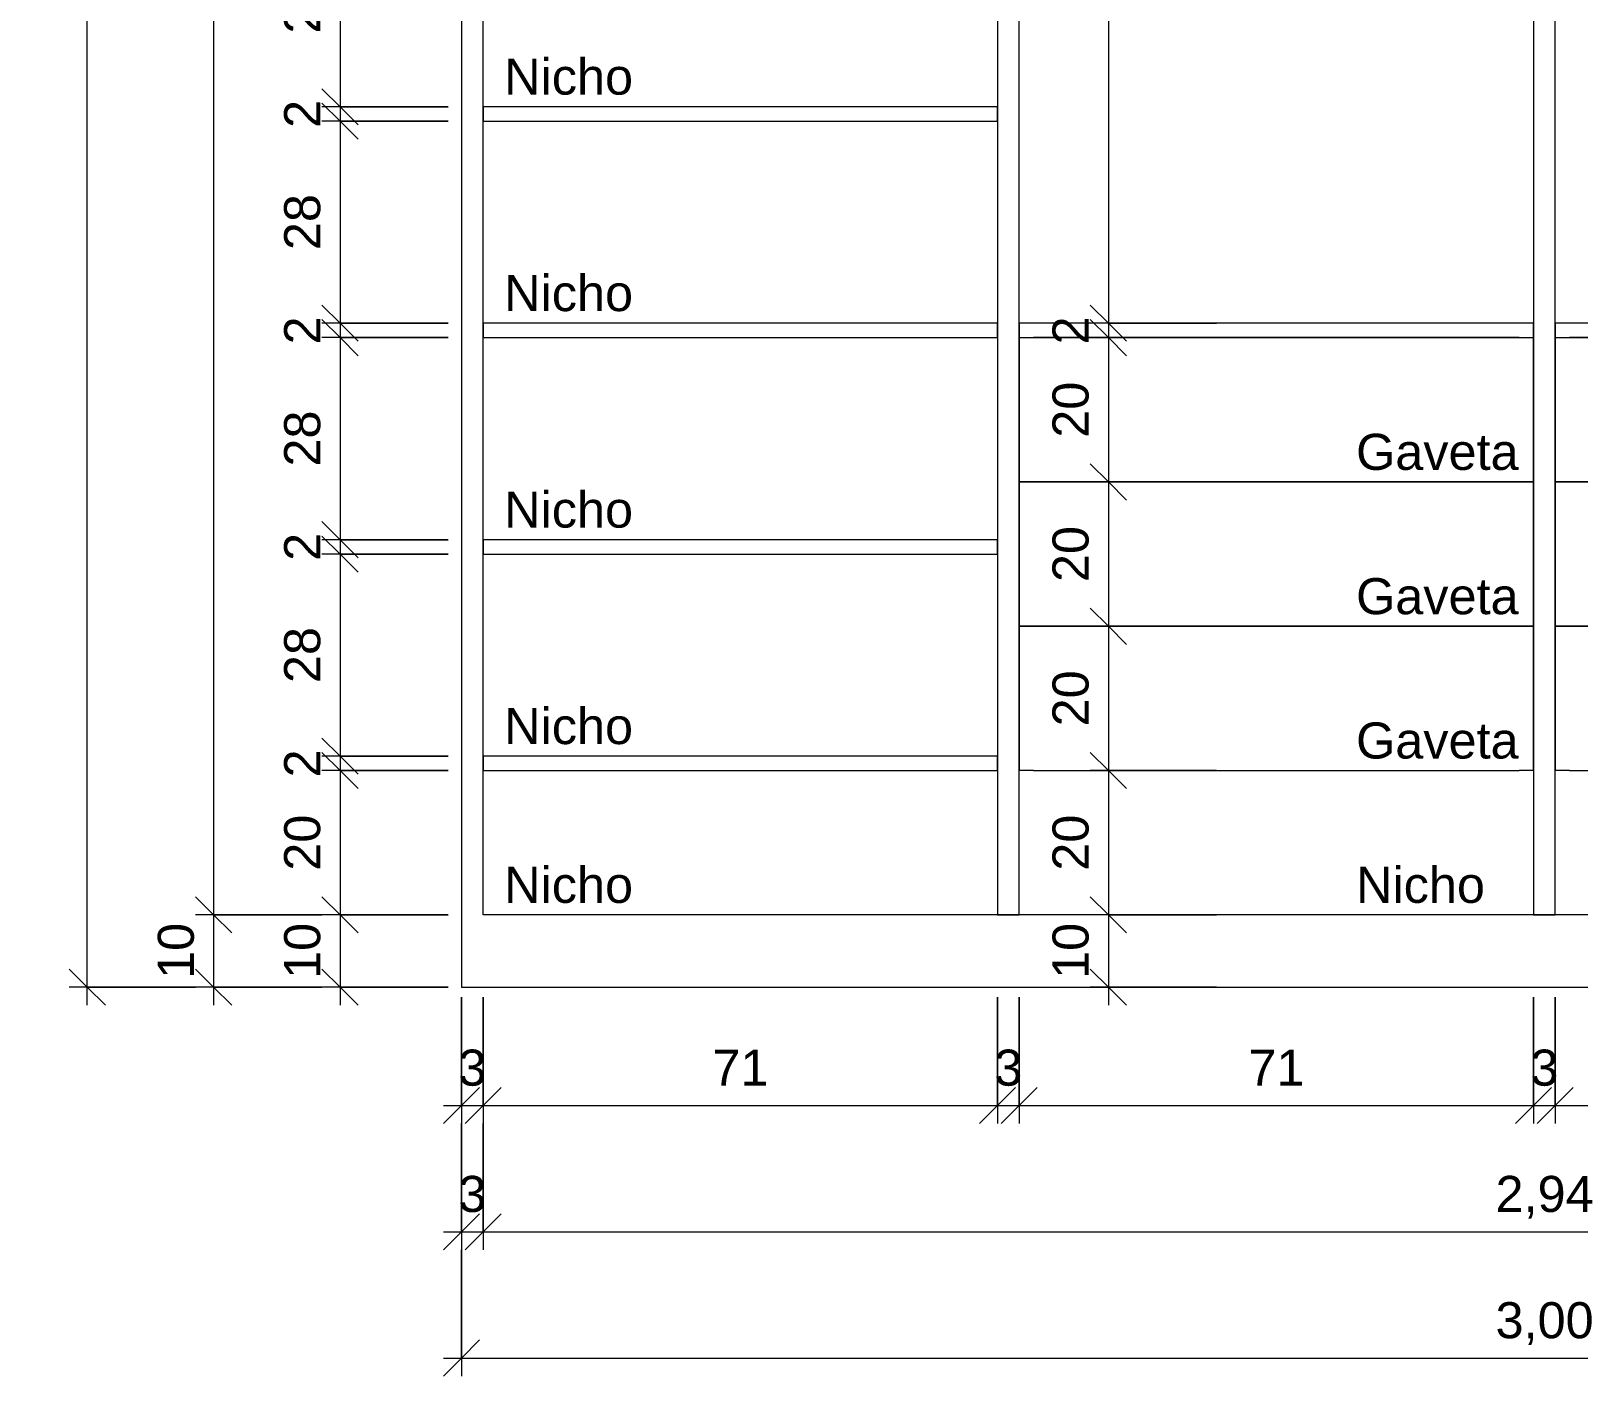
# Model space of a CAD drawing. Header units: millimetres. Extents: x -8736 to 3087, y -8371 to 3225.
# Drawn here: x -5746 to -3603, y -339 to 1525 of the extents above; entities that cross this region are included whole.
import ezdxf

# ---------------------------------------------------------------- set-up
doc = ezdxf.new("R2010")
doc.units = ezdxf.units.MM
for name, color, linetype, lineweight in [('A-ANNO-DIMS', 211, 'Continuous', 9), ('A-ANNO-DIMS-25', 211, 'Continuous', 9), ('G-ANNO-TEXT', 231, 'Continuous', 9), ('I-FURN', 30, 'Continuous', 9)]:
    doc.layers.add(name, color=color, linetype=linetype, lineweight=lineweight)
doc.styles.add('@Arial Unicode MS', font='ARIALUNI.TTF', dxfattribs={"height": 50})
doc.styles.add('Arial', font='arial.ttf', dxfattribs={"height": 50})
doc.dimstyles.new('CRT_-__Metros_-_Linha_de_chamada_3_5_mm', dxfattribs={"dimscale": 304.8, "dimtxt": 50.292243, "dimasz": 0.164042, "dimexe": 0.082021, "dimexo": 0.0625, "dimgap": 0.04101, "dimtad": 1, "dimdec": 0, "dimlfac": 0.1, "dimdsep": 46, "dimtxsty": '@Arial Unicode MS', "dimblk1": 'OBLIQUE', "dimblk2": 'OBLIQUE', "dimsah": 1, "dimcen": 0.09, "dimdle": 0.082021, "dimazin": 0, "dimtfac": 1, "dimtdec": 4, "dimtix": 1, "dimtmove": 0, "dimatfit": 3, "dimfxl": 0.492126, "dimfxlon": 1, "dimtvp": 1, "dimtolj": 1, "dimtzin": 0, "dimarcsym": 2})
doc.dimstyles.new('CRT_-__Metros_-_Linha_de_chamada_3_5_mm_1', dxfattribs={"dimscale": 304.8, "dimtxt": 50.292243, "dimasz": 0.164042, "dimexe": 0.082021, "dimexo": 0.0625, "dimgap": 0.04101, "dimtad": 1, "dimlfac": 0.001, "dimrnd": 0.01, "dimzin": 0, "dimdsep": 46, "dimtxsty": '@Arial Unicode MS', "dimblk1": 'OBLIQUE', "dimblk2": 'OBLIQUE', "dimsah": 1, "dimcen": 0.09, "dimdle": 0.082021, "dimazin": 0, "dimtfac": 1, "dimtdec": 4, "dimtix": 1, "dimtmove": 0, "dimatfit": 3, "dimfxl": 0.492126, "dimfxlon": 1, "dimtvp": 1, "dimtolj": 1, "dimtzin": 0, "dimarcsym": 2})

# ---------------------------------------------------------------- blocks, each defined once
blk = doc.blocks.new('CLOSET 01 - CLOSET 01-4622994-VISTA FRONTAL CLOSET 01')
at = {"layer": 'I-FURN'}
for p, q in [((-16329.7, 3200), (-16329.7, 200)), ((-16299.7, 300), (-16299.7, 3100)), ((-15587.2, 3100), (-15587.2, 300)), ((-15557.2, 300), (-15557.2, 3100)), ((-14844.7, 3100), (-14844.7, 300)), ((-14814.7, 300), (-14814.7, 3100)), ((-15587.2, 1420), (-16299.7, 1420)), ((-16299.7, 1420), (-16299.7, 1400)), ((-15587.2, 1400), (-15587.2, 1420)), ((-16299.7, 1400), (-15587.2, 1400)), ((-15587.2, 1120), (-16299.7, 1120)), ((-16299.7, 1120), (-16299.7, 1100)), ((-15587.2, 1100), (-15587.2, 1120)), ((-14844.7, 1120), (-15557.2, 1120)), ((-15557.2, 1120), (-15557.2, 1100)), ((-14844.7, 1100), (-14844.7, 1120)), ((-14102.2, 1120), (-14814.7, 1120)), ((-14814.7, 1120), (-14814.7, 1100)), ((-16299.7, 1100), (-15587.2, 1100)), ((-15557.2, 1100), (-15557.2, 900)), ((-15557.2, 1100), (-14844.7, 1100)), ((-14864.7, 1100), (-15537.2, 1100)), ((-14844.7, 900), (-14844.7, 1100)), ((-14814.7, 1100), (-14814.7, 900)), ((-14814.7, 1100), (-14102.2, 1100)), ((-14122.2, 1100), (-14794.7, 1100)), ((-15537.2, 900), (-15557.2, 900)), ((-15557.2, 900), (-15557.2, 700)), ((-15557.2, 900), (-15537.2, 900)), ((-15537.2, 900), (-14864.7, 900)), ((-14864.7, 900), (-15537.2, 900)), ((-14844.7, 900), (-14864.7, 900)), ((-14864.7, 900), (-14844.7, 900)), ((-14844.7, 700), (-14844.7, 900)), ((-14794.7, 900), (-14814.7, 900)), ((-14814.7, 900), (-14814.7, 700)), ((-14814.7, 900), (-14794.7, 900)), ((-14794.7, 900), (-14122.2, 900)), ((-14122.2, 900), (-14794.7, 900)), ((-15587.2, 820), (-16299.7, 820)), ((-16299.7, 820), (-16299.7, 800)), ((-15587.2, 800), (-15587.2, 820)), ((-16299.7, 800), (-15587.2, 800)), ((-15537.2, 700), (-15557.2, 700)), ((-15557.2, 700), (-15557.2, 500)), ((-15557.2, 700), (-15537.2, 700)), ((-15537.2, 700), (-14864.7, 700)), ((-14864.7, 700), (-15537.2, 700)), ((-14844.7, 700), (-14864.7, 700)), ((-14864.7, 700), (-14844.7, 700)), ((-14844.7, 500), (-14844.7, 700)), ((-14794.7, 700), (-14814.7, 700)), ((-14814.7, 700), (-14814.7, 500)), ((-14814.7, 700), (-14794.7, 700)), ((-14794.7, 700), (-14122.2, 700)), ((-14122.2, 700), (-14794.7, 700)), ((-15587.2, 520), (-16299.7, 520)), ((-16299.7, 520), (-16299.7, 500)), ((-15587.2, 500), (-15587.2, 520)), ((-16299.7, 500), (-15587.2, 500)), ((-15537.2, 500), (-15557.2, 500)), ((-15537.2, 500), (-14864.7, 500)), ((-14844.7, 500), (-14864.7, 500)), ((-14794.7, 500), (-14814.7, 500)), ((-14794.7, 500), (-14122.2, 500)), ((-13359.7, 300), (-16299.7, 300)), ((-15587.2, 300), (-15557.2, 300)), ((-14844.7, 300), (-14814.7, 300)), ((-16329.7, 200), (-13329.7, 200))]:
    blk.add_line(p, q, dxfattribs=at)
blk = doc.blocks.new('DIMBLOCK1-VISTA FRONTAL CLOSET 01')
at = {"layer": 'A-ANNO-DIMS-25'}
for p, q in [((-5149.6, 186), (-5149.6, 11)), ((-5149.6, 36), (-5149.6, 186)), ((-5119.6, 186), (-5119.6, 11)), ((-5119.6, 36), (-5119.6, 186)), ((-5174.6, 36), (-5119.6, 36))]:
    blk.add_line(p, q, dxfattribs=at)
at = {"layer": 'A-ANNO-DIMS-25', "lineweight": 18}
for p, q in [((-5149.6, 36), (-5124.6, 61)), ((-5119.6, 36), (-5094.6, 61)), ((-5149.6, 36), (-5174.6, 11)), ((-5119.6, 36), (-5144.6, 11))]:
    blk.add_line(p, q, dxfattribs=at)
at = {"layer": 'A-ANNO-DIMS-25', "color": 0, "insert": (-5153.9, 113.4), "char_height": 50, "width": 46.468, "attachment_point": 1, "line_spacing_factor": 1.117605, "style": '@Arial Unicode MS'}
blk.add_mtext('3', dxfattribs=at)
blk = doc.blocks.new('_Oblique')
at = {"color": 0, "linetype": 'ByBlock', "lineweight": -2}
blk.add_line((-0.5, -0.5), (0.5, 0.5), dxfattribs=at)
blk = doc.blocks.new('DIMBLOCK2-VISTA FRONTAL CLOSET 01')
at = {"layer": 'A-ANNO-DIMS-25'}
for p, q in [((-5119.6, 186), (-5119.6, 11)), ((-5119.6, 36), (-5119.6, 186)), ((-4407.1, 186), (-4407.1, 11)), ((-4407.1, 36), (-4407.1, 186)), ((-5119.6, 36), (-4407.1, 36))]:
    blk.add_line(p, q, dxfattribs=at)
at = {"layer": 'A-ANNO-DIMS-25', "lineweight": 18}
for p, q in [((-5119.6, 36), (-5094.6, 61)), ((-4407.1, 36), (-4382.1, 61)), ((-5119.6, 36), (-5144.6, 11)), ((-4407.1, 36), (-4432.1, 11))]:
    blk.add_line(p, q, dxfattribs=at)
at = {"layer": 'A-ANNO-DIMS-25', "color": 0, "insert": (-4802, 113.4), "char_height": 50, "width": 92.937, "attachment_point": 1, "line_spacing_factor": 1.117605, "style": '@Arial Unicode MS'}
blk.add_mtext('71', dxfattribs=at)
blk = doc.blocks.new('DIMBLOCK3-VISTA FRONTAL CLOSET 01')
at = {"layer": 'A-ANNO-DIMS-25'}
for p, q in [((-4407.1, 186), (-4407.1, 11)), ((-4407.1, 36), (-4407.1, 186)), ((-4377.1, 186), (-4377.1, 11)), ((-4377.1, 36), (-4377.1, 186)), ((-4407.1, 36), (-4377.1, 36))]:
    blk.add_line(p, q, dxfattribs=at)
at = {"layer": 'A-ANNO-DIMS-25', "lineweight": 18}
for p, q in [((-4407.1, 36), (-4382.1, 61)), ((-4377.1, 36), (-4352.1, 61)), ((-4407.1, 36), (-4432.1, 11)), ((-4377.1, 36), (-4402.1, 11))]:
    blk.add_line(p, q, dxfattribs=at)
at = {"layer": 'A-ANNO-DIMS-25', "color": 0, "insert": (-4411.4, 113.4), "char_height": 50, "width": 46.468, "attachment_point": 1, "line_spacing_factor": 1.117605, "style": '@Arial Unicode MS'}
blk.add_mtext('3', dxfattribs=at)
blk = doc.blocks.new('DIMBLOCK4-VISTA FRONTAL CLOSET 01')
at = {"layer": 'A-ANNO-DIMS-25'}
for p, q in [((-4377.1, 186), (-4377.1, 11)), ((-4377.1, 36), (-4377.1, 186)), ((-3664.6, 186), (-3664.6, 11)), ((-3664.6, 36), (-3664.6, 186)), ((-4377.1, 36), (-3664.6, 36))]:
    blk.add_line(p, q, dxfattribs=at)
at = {"layer": 'A-ANNO-DIMS-25', "lineweight": 18}
for p, q in [((-4377.1, 36), (-4352.1, 61)), ((-3664.6, 36), (-3639.6, 61)), ((-4377.1, 36), (-4402.1, 11)), ((-3664.6, 36), (-3689.6, 11))]:
    blk.add_line(p, q, dxfattribs=at)
at = {"layer": 'A-ANNO-DIMS-25', "color": 0, "insert": (-4059.5, 113.4), "char_height": 50, "width": 92.937, "attachment_point": 1, "line_spacing_factor": 1.117605, "style": '@Arial Unicode MS'}
blk.add_mtext('71', dxfattribs=at)
blk = doc.blocks.new('DIMBLOCK5-VISTA FRONTAL CLOSET 01')
at = {"layer": 'A-ANNO-DIMS-25'}
for p, q in [((-3664.6, 186), (-3664.6, 11)), ((-3664.6, 36), (-3664.6, 186)), ((-3634.6, 186), (-3634.6, 11)), ((-3634.6, 36), (-3634.6, 186)), ((-3664.6, 36), (-3634.6, 36))]:
    blk.add_line(p, q, dxfattribs=at)
at = {"layer": 'A-ANNO-DIMS-25', "lineweight": 18}
for p, q in [((-3664.6, 36), (-3639.6, 61)), ((-3634.6, 36), (-3609.6, 61)), ((-3664.6, 36), (-3689.6, 11)), ((-3634.6, 36), (-3659.6, 11))]:
    blk.add_line(p, q, dxfattribs=at)
at = {"layer": 'A-ANNO-DIMS-25', "color": 0, "insert": (-3668.9, 113.4), "char_height": 50, "width": 46.468, "attachment_point": 1, "line_spacing_factor": 1.117605, "style": '@Arial Unicode MS'}
blk.add_mtext('3', dxfattribs=at)
blk = doc.blocks.new('DIMBLOCK6-VISTA FRONTAL CLOSET 01')
at = {"layer": 'A-ANNO-DIMS-25'}
for p, q in [((-3634.6, 186), (-3634.6, 11)), ((-3634.6, 36), (-3634.6, 186)), ((-2922.1, 186), (-2922.1, 11)), ((-2922.1, 36), (-2922.1, 186)), ((-3634.6, 36), (-2922.1, 36))]:
    blk.add_line(p, q, dxfattribs=at)
at = {"layer": 'A-ANNO-DIMS-25', "lineweight": 18}
for p, q in [((-3634.6, 36), (-3609.6, 61)), ((-2922.1, 36), (-2897.1, 61)), ((-3634.6, 36), (-3659.6, 11)), ((-2922.1, 36), (-2947.1, 11))]:
    blk.add_line(p, q, dxfattribs=at)
at = {"layer": 'A-ANNO-DIMS-25', "color": 0, "insert": (-3317, 113.4), "char_height": 50, "width": 92.937, "attachment_point": 1, "line_spacing_factor": 1.117605, "style": '@Arial Unicode MS'}
blk.add_mtext('71', dxfattribs=at)
blk = doc.blocks.new('DIMBLOCK10-VISTA FRONTAL CLOSET 01')
at = {"layer": 'A-ANNO-DIMS-25'}
for p, q in [((-5149.6, 11), (-5149.6, -164)), ((-5149.6, -139), (-5149.6, 11)), ((-5119.6, 11), (-5119.6, -164)), ((-5119.6, -139), (-5119.6, 11)), ((-5174.6, -139), (-5119.6, -139))]:
    blk.add_line(p, q, dxfattribs=at)
at = {"layer": 'A-ANNO-DIMS-25', "lineweight": 18}
for p, q in [((-5149.6, -139), (-5124.6, -114)), ((-5119.6, -139), (-5094.6, -114)), ((-5149.6, -139), (-5174.6, -164)), ((-5119.6, -139), (-5144.6, -164))]:
    blk.add_line(p, q, dxfattribs=at)
at = {"layer": 'A-ANNO-DIMS-25', "color": 0, "insert": (-5153.9, -61.6), "char_height": 50, "width": 46.468, "attachment_point": 1, "line_spacing_factor": 1.117605, "style": '@Arial Unicode MS'}
blk.add_mtext('3', dxfattribs=at)
blk = doc.blocks.new('DIMBLOCK11-VISTA FRONTAL CLOSET 01')
at = {"layer": 'A-ANNO-DIMS-25'}
for p, q in [((-5119.6, 11), (-5119.6, -164)), ((-5119.6, -139), (-5119.6, 11)), ((-2179.6, 11), (-2179.6, -164)), ((-2179.6, -139), (-2179.6, 11)), ((-5119.6, -139), (-2179.6, -139))]:
    blk.add_line(p, q, dxfattribs=at)
at = {"layer": 'A-ANNO-DIMS-25', "lineweight": 18}
for p, q in [((-5119.6, -139), (-5094.6, -114)), ((-2179.6, -139), (-2154.6, -114)), ((-5119.6, -139), (-5144.6, -164)), ((-2179.6, -139), (-2204.6, -164))]:
    blk.add_line(p, q, dxfattribs=at)
at = {"layer": 'A-ANNO-DIMS-25', "color": 0, "insert": (-3717.2, -61.6), "char_height": 50, "width": 162.337, "attachment_point": 1, "line_spacing_factor": 1.117605, "style": '@Arial Unicode MS'}
blk.add_mtext('2,94', dxfattribs=at)
blk = doc.blocks.new('DIMBLOCK22-VISTA FRONTAL CLOSET 01')
at = {"layer": 'A-ANNO-DIMS-25', "lineweight": 18}
for p, q in [((-5317.8, 1700), (-5342.8, 1725)), ((-5317.8, 1700), (-5292.8, 1675)), ((-5317.8, 1420), (-5342.8, 1445)), ((-5317.8, 1420), (-5292.8, 1395))]:
    blk.add_line(p, q, dxfattribs=at)
at = {"layer": 'A-ANNO-DIMS-25'}
for p, q in [((-5167.8, 1700), (-5342.8, 1700)), ((-5317.8, 1700), (-5317.8, 1420)), ((-5317.8, 1700), (-5167.8, 1700)), ((-5167.8, 1420), (-5342.8, 1420)), ((-5317.8, 1420), (-5167.8, 1420))]:
    blk.add_line(p, q, dxfattribs=at)
at = {"layer": 'A-ANNO-DIMS-25', "color": 0, "insert": (-5395.2, 1521.3), "char_height": 50, "width": 92.937, "attachment_point": 1, "rotation": 90, "line_spacing_factor": 1.117605, "style": '@Arial Unicode MS'}
blk.add_mtext('28', dxfattribs=at)
blk = doc.blocks.new('DIMBLOCK23-VISTA FRONTAL CLOSET 01')
at = {"layer": 'A-ANNO-DIMS-25', "lineweight": 18}
for p, q in [((-5317.8, 1420), (-5342.8, 1445)), ((-5317.8, 1400), (-5342.8, 1425)), ((-5317.8, 1420), (-5292.8, 1395)), ((-5317.8, 1400), (-5292.8, 1375))]:
    blk.add_line(p, q, dxfattribs=at)
at = {"layer": 'A-ANNO-DIMS-25'}
for p, q in [((-5167.8, 1420), (-5342.8, 1420)), ((-5317.8, 1420), (-5317.8, 1400)), ((-5317.8, 1420), (-5167.8, 1420)), ((-5167.8, 1400), (-5342.8, 1400)), ((-5317.8, 1400), (-5167.8, 1400))]:
    blk.add_line(p, q, dxfattribs=at)
at = {"layer": 'A-ANNO-DIMS-25', "color": 0, "insert": (-5395.2, 1390.6), "char_height": 50, "width": 46.468, "attachment_point": 1, "rotation": 90, "line_spacing_factor": 1.117605, "style": '@Arial Unicode MS'}
blk.add_mtext('2', dxfattribs=at)
blk = doc.blocks.new('DIMBLOCK24-VISTA FRONTAL CLOSET 01')
at = {"layer": 'A-ANNO-DIMS-25', "lineweight": 18}
for p, q in [((-5317.8, 1400), (-5342.8, 1425)), ((-5317.8, 1400), (-5292.8, 1375)), ((-5317.8, 1120), (-5342.8, 1145)), ((-5317.8, 1120), (-5292.8, 1095))]:
    blk.add_line(p, q, dxfattribs=at)
at = {"layer": 'A-ANNO-DIMS-25'}
for p, q in [((-5167.8, 1400), (-5342.8, 1400)), ((-5317.8, 1400), (-5317.8, 1120)), ((-5317.8, 1400), (-5167.8, 1400)), ((-5167.8, 1120), (-5342.8, 1120)), ((-5317.8, 1120), (-5167.8, 1120))]:
    blk.add_line(p, q, dxfattribs=at)
at = {"layer": 'A-ANNO-DIMS-25', "color": 0, "insert": (-5395.2, 1221.3), "char_height": 50, "width": 92.937, "attachment_point": 1, "rotation": 90, "line_spacing_factor": 1.117605, "style": '@Arial Unicode MS'}
blk.add_mtext('28', dxfattribs=at)
blk = doc.blocks.new('DIMBLOCK25-VISTA FRONTAL CLOSET 01')
at = {"layer": 'A-ANNO-DIMS-25', "lineweight": 18}
for p, q in [((-5317.8, 1120), (-5342.8, 1145)), ((-5317.8, 1100), (-5342.8, 1125)), ((-5317.8, 1120), (-5292.8, 1095)), ((-5317.8, 1100), (-5292.8, 1075))]:
    blk.add_line(p, q, dxfattribs=at)
at = {"layer": 'A-ANNO-DIMS-25'}
for p, q in [((-5167.8, 1120), (-5342.8, 1120)), ((-5317.8, 1120), (-5317.8, 1100)), ((-5317.8, 1120), (-5167.8, 1120)), ((-5167.8, 1100), (-5342.8, 1100)), ((-5317.8, 1100), (-5167.8, 1100))]:
    blk.add_line(p, q, dxfattribs=at)
at = {"layer": 'A-ANNO-DIMS-25', "color": 0, "insert": (-5395.2, 1090.6), "char_height": 50, "width": 46.468, "attachment_point": 1, "rotation": 90, "line_spacing_factor": 1.117605, "style": '@Arial Unicode MS'}
blk.add_mtext('2', dxfattribs=at)
blk = doc.blocks.new('DIMBLOCK26-VISTA FRONTAL CLOSET 01')
at = {"layer": 'A-ANNO-DIMS-25', "lineweight": 18}
for p, q in [((-5317.8, 1100), (-5342.8, 1125)), ((-5317.8, 1100), (-5292.8, 1075)), ((-5317.8, 820), (-5342.8, 845)), ((-5317.8, 820), (-5292.8, 795))]:
    blk.add_line(p, q, dxfattribs=at)
at = {"layer": 'A-ANNO-DIMS-25'}
for p, q in [((-5167.8, 1100), (-5342.8, 1100)), ((-5317.8, 1100), (-5317.8, 820)), ((-5317.8, 1100), (-5167.8, 1100)), ((-5167.8, 820), (-5342.8, 820)), ((-5317.8, 820), (-5167.8, 820))]:
    blk.add_line(p, q, dxfattribs=at)
at = {"layer": 'A-ANNO-DIMS-25', "color": 0, "insert": (-5395.2, 921.3), "char_height": 50, "width": 92.937, "attachment_point": 1, "rotation": 90, "line_spacing_factor": 1.117605, "style": '@Arial Unicode MS'}
blk.add_mtext('28', dxfattribs=at)
blk = doc.blocks.new('DIMBLOCK27-VISTA FRONTAL CLOSET 01')
at = {"layer": 'A-ANNO-DIMS-25', "lineweight": 18}
for p, q in [((-5317.8, 820), (-5342.8, 845)), ((-5317.8, 800), (-5342.8, 825)), ((-5317.8, 820), (-5292.8, 795)), ((-5317.8, 800), (-5292.8, 775))]:
    blk.add_line(p, q, dxfattribs=at)
at = {"layer": 'A-ANNO-DIMS-25'}
for p, q in [((-5167.8, 820), (-5342.8, 820)), ((-5317.8, 820), (-5317.8, 800)), ((-5317.8, 820), (-5167.8, 820)), ((-5167.8, 800), (-5342.8, 800)), ((-5317.8, 800), (-5167.8, 800))]:
    blk.add_line(p, q, dxfattribs=at)
at = {"layer": 'A-ANNO-DIMS-25', "color": 0, "insert": (-5395.2, 790.6), "char_height": 50, "width": 46.468, "attachment_point": 1, "rotation": 90, "line_spacing_factor": 1.117605, "style": '@Arial Unicode MS'}
blk.add_mtext('2', dxfattribs=at)
blk = doc.blocks.new('DIMBLOCK28-VISTA FRONTAL CLOSET 01')
at = {"layer": 'A-ANNO-DIMS-25', "lineweight": 18}
for p, q in [((-5317.8, 800), (-5342.8, 825)), ((-5317.8, 800), (-5292.8, 775)), ((-5317.8, 520), (-5342.8, 545)), ((-5317.8, 520), (-5292.8, 495))]:
    blk.add_line(p, q, dxfattribs=at)
at = {"layer": 'A-ANNO-DIMS-25'}
for p, q in [((-5167.8, 800), (-5342.8, 800)), ((-5317.8, 800), (-5317.8, 520)), ((-5317.8, 800), (-5167.8, 800)), ((-5167.8, 520), (-5342.8, 520)), ((-5317.8, 520), (-5167.8, 520))]:
    blk.add_line(p, q, dxfattribs=at)
at = {"layer": 'A-ANNO-DIMS-25', "color": 0, "insert": (-5395.2, 621.3), "char_height": 50, "width": 92.937, "attachment_point": 1, "rotation": 90, "line_spacing_factor": 1.117605, "style": '@Arial Unicode MS'}
blk.add_mtext('28', dxfattribs=at)
blk = doc.blocks.new('DIMBLOCK29-VISTA FRONTAL CLOSET 01')
at = {"layer": 'A-ANNO-DIMS-25', "lineweight": 18}
for p, q in [((-5317.8, 520), (-5342.8, 545)), ((-5317.8, 500), (-5342.8, 525)), ((-5317.8, 520), (-5292.8, 495)), ((-5317.8, 500), (-5292.8, 475))]:
    blk.add_line(p, q, dxfattribs=at)
at = {"layer": 'A-ANNO-DIMS-25'}
for p, q in [((-5167.8, 520), (-5342.8, 520)), ((-5317.8, 520), (-5317.8, 500)), ((-5317.8, 520), (-5167.8, 520)), ((-5167.8, 500), (-5342.8, 500)), ((-5317.8, 500), (-5167.8, 500))]:
    blk.add_line(p, q, dxfattribs=at)
at = {"layer": 'A-ANNO-DIMS-25', "color": 0, "insert": (-5395.2, 490.6), "char_height": 50, "width": 46.468, "attachment_point": 1, "rotation": 90, "line_spacing_factor": 1.117605, "style": '@Arial Unicode MS'}
blk.add_mtext('2', dxfattribs=at)
blk = doc.blocks.new('DIMBLOCK30-VISTA FRONTAL CLOSET 01')
at = {"layer": 'A-ANNO-DIMS-25', "lineweight": 18}
for p, q in [((-5317.8, 500), (-5342.8, 525)), ((-5317.8, 500), (-5292.8, 475)), ((-5317.8, 300), (-5342.8, 325)), ((-5317.8, 300), (-5292.8, 275))]:
    blk.add_line(p, q, dxfattribs=at)
at = {"layer": 'A-ANNO-DIMS-25'}
for p, q in [((-5167.8, 500), (-5342.8, 500)), ((-5317.8, 500), (-5317.8, 300)), ((-5317.8, 500), (-5167.8, 500)), ((-5167.8, 300), (-5342.8, 300)), ((-5317.8, 300), (-5167.8, 300))]:
    blk.add_line(p, q, dxfattribs=at)
at = {"layer": 'A-ANNO-DIMS-25', "color": 0, "insert": (-5395.2, 361.3), "char_height": 50, "width": 92.937, "attachment_point": 1, "rotation": 90, "line_spacing_factor": 1.117605, "style": '@Arial Unicode MS'}
blk.add_mtext('20', dxfattribs=at)
blk = doc.blocks.new('DIMBLOCK31-VISTA FRONTAL CLOSET 01')
at = {"layer": 'A-ANNO-DIMS-25', "lineweight": 18}
for p, q in [((-5317.8, 300), (-5342.8, 325)), ((-5317.8, 300), (-5292.8, 275)), ((-5317.8, 200), (-5342.8, 225)), ((-5317.8, 200), (-5292.8, 175))]:
    blk.add_line(p, q, dxfattribs=at)
at = {"layer": 'A-ANNO-DIMS-25'}
for p, q in [((-5167.8, 300), (-5342.8, 300)), ((-5317.8, 300), (-5317.8, 175)), ((-5317.8, 300), (-5167.8, 300)), ((-5167.8, 200), (-5342.8, 200)), ((-5317.8, 200), (-5167.8, 200))]:
    blk.add_line(p, q, dxfattribs=at)
at = {"layer": 'A-ANNO-DIMS-25', "color": 0, "insert": (-5395.2, 211.3), "char_height": 50, "width": 92.937, "attachment_point": 1, "rotation": 90, "line_spacing_factor": 1.117605, "style": '@Arial Unicode MS'}
blk.add_mtext('10', dxfattribs=at)
blk = doc.blocks.new('DIMBLOCK33-VISTA FRONTAL CLOSET 01')
at = {"layer": 'A-ANNO-DIMS-25', "lineweight": 18}
for p, q in [((-5492.8, 3100), (-5517.8, 3125)), ((-5492.8, 3100), (-5467.8, 3075)), ((-5492.8, 300), (-5517.8, 325)), ((-5492.8, 300), (-5467.8, 275))]:
    blk.add_line(p, q, dxfattribs=at)
at = {"layer": 'A-ANNO-DIMS-25'}
for p, q in [((-5342.8, 3100), (-5517.8, 3100)), ((-5492.8, 3100), (-5492.8, 300)), ((-5492.8, 3100), (-5342.8, 3100)), ((-5342.8, 300), (-5517.8, 300)), ((-5492.8, 300), (-5342.8, 300))]:
    blk.add_line(p, q, dxfattribs=at)
at = {"layer": 'A-ANNO-DIMS-25', "color": 0, "insert": (-5570.2, 1632.4), "char_height": 50, "width": 162.337, "attachment_point": 1, "rotation": 90, "line_spacing_factor": 1.117605, "style": '@Arial Unicode MS'}
blk.add_mtext('2,80', dxfattribs=at)
blk = doc.blocks.new('DIMBLOCK34-VISTA FRONTAL CLOSET 01')
at = {"layer": 'A-ANNO-DIMS-25', "lineweight": 18}
for p, q in [((-5492.8, 300), (-5517.8, 325)), ((-5492.8, 300), (-5467.8, 275)), ((-5492.8, 200), (-5517.8, 225)), ((-5492.8, 200), (-5467.8, 175))]:
    blk.add_line(p, q, dxfattribs=at)
at = {"layer": 'A-ANNO-DIMS-25'}
for p, q in [((-5342.8, 300), (-5517.8, 300)), ((-5492.8, 300), (-5492.8, 175)), ((-5492.8, 300), (-5342.8, 300)), ((-5342.8, 200), (-5517.8, 200)), ((-5492.8, 200), (-5342.8, 200))]:
    blk.add_line(p, q, dxfattribs=at)
at = {"layer": 'A-ANNO-DIMS-25', "color": 0, "insert": (-5570.2, 211.3), "char_height": 50, "width": 92.937, "attachment_point": 1, "rotation": 90, "line_spacing_factor": 1.117605, "style": '@Arial Unicode MS'}
blk.add_mtext('10', dxfattribs=at)
blk = doc.blocks.new('DIMBLOCK35-VISTA FRONTAL CLOSET 01')
at = {"layer": 'A-ANNO-DIMS-25', "lineweight": 18}
for p, q in [((-5667.8, 3200), (-5692.8, 3225)), ((-5667.8, 3200), (-5642.8, 3175)), ((-5667.8, 200), (-5692.8, 225)), ((-5667.8, 200), (-5642.8, 175))]:
    blk.add_line(p, q, dxfattribs=at)
at = {"layer": 'A-ANNO-DIMS-25'}
for p, q in [((-5667.8, 175), (-5667.8, 3225)), ((-5517.8, 3200), (-5692.8, 3200)), ((-5667.8, 3200), (-5517.8, 3200)), ((-5517.8, 200), (-5692.8, 200)), ((-5667.8, 200), (-5517.8, 200))]:
    blk.add_line(p, q, dxfattribs=at)
at = {"layer": 'A-ANNO-DIMS-25', "color": 0, "insert": (-5745.2, 1632.4), "char_height": 50, "width": 162.337, "attachment_point": 1, "rotation": 90, "line_spacing_factor": 1.117605, "style": '@Arial Unicode MS'}
blk.add_mtext('3,00', dxfattribs=at)
blk = doc.blocks.new('DIMBLOCK49-VISTA FRONTAL CLOSET 01')
at = {"layer": 'A-ANNO-DIMS-25'}
for p, q in [((-5149.6, -164), (-5149.6, -339)), ((-5149.6, -314), (-5149.6, -164)), ((-2149.6, -164), (-2149.6, -339)), ((-2149.6, -314), (-2149.6, -164)), ((-5174.6, -314), (-2124.6, -314))]:
    blk.add_line(p, q, dxfattribs=at)
at = {"layer": 'A-ANNO-DIMS-25', "lineweight": 18}
for p, q in [((-5149.6, -314), (-5124.6, -289)), ((-2149.6, -314), (-2124.6, -289)), ((-5149.6, -314), (-5174.6, -339)), ((-2149.6, -314), (-2174.6, -339))]:
    blk.add_line(p, q, dxfattribs=at)
at = {"layer": 'A-ANNO-DIMS-25', "color": 0, "insert": (-3717.2, -236.6), "char_height": 50, "width": 162.337, "attachment_point": 1, "line_spacing_factor": 1.117605, "style": '@Arial Unicode MS'}
blk.add_mtext('3,00', dxfattribs=at)
blk = doc.blocks.new('DIMBLOCK55-VISTA FRONTAL CLOSET 01')
at = {"layer": 'A-ANNO-DIMS-25', "lineweight": 18}
for p, q in [((-4253.5, 2300), (-4278.5, 2325)), ((-4253.5, 2300), (-4228.5, 2275)), ((-4253.5, 1120), (-4278.5, 1145)), ((-4253.5, 1120), (-4228.5, 1095))]:
    blk.add_line(p, q, dxfattribs=at)
at = {"layer": 'A-ANNO-DIMS-25'}
for p, q in [((-4103.5, 2300), (-4278.5, 2300)), ((-4253.5, 2300), (-4253.5, 1120)), ((-4253.5, 2300), (-4103.5, 2300)), ((-4103.5, 1120), (-4278.5, 1120)), ((-4253.5, 1120), (-4103.5, 1120))]:
    blk.add_line(p, q, dxfattribs=at)
at = {"layer": 'A-ANNO-DIMS-25', "color": 0, "insert": (-4330.9, 1642.4), "char_height": 50, "width": 162.337, "attachment_point": 1, "rotation": 90, "line_spacing_factor": 1.117605, "style": '@Arial Unicode MS'}
blk.add_mtext('1,18', dxfattribs=at)
blk = doc.blocks.new('DIMBLOCK56-VISTA FRONTAL CLOSET 01')
at = {"layer": 'A-ANNO-DIMS-25', "lineweight": 18}
for p, q in [((-4253.5, 1120), (-4278.5, 1145)), ((-4253.5, 1100), (-4278.5, 1125)), ((-4253.5, 1120), (-4228.5, 1095)), ((-4253.5, 1100), (-4228.5, 1075))]:
    blk.add_line(p, q, dxfattribs=at)
at = {"layer": 'A-ANNO-DIMS-25'}
for p, q in [((-4103.5, 1120), (-4278.5, 1120)), ((-4253.5, 1120), (-4253.5, 1100)), ((-4253.5, 1120), (-4103.5, 1120)), ((-4103.5, 1100), (-4278.5, 1100)), ((-4253.5, 1100), (-4103.5, 1100))]:
    blk.add_line(p, q, dxfattribs=at)
at = {"layer": 'A-ANNO-DIMS-25', "color": 0, "insert": (-4330.9, 1090.6), "char_height": 50, "width": 46.468, "attachment_point": 1, "rotation": 90, "line_spacing_factor": 1.117605, "style": '@Arial Unicode MS'}
blk.add_mtext('2', dxfattribs=at)
blk = doc.blocks.new('DIMBLOCK57-VISTA FRONTAL CLOSET 01')
at = {"layer": 'A-ANNO-DIMS-25', "lineweight": 18}
for p, q in [((-4253.5, 1100), (-4278.5, 1125)), ((-4253.5, 1100), (-4228.5, 1075)), ((-4253.5, 900), (-4278.5, 925)), ((-4253.5, 900), (-4228.5, 875))]:
    blk.add_line(p, q, dxfattribs=at)
at = {"layer": 'A-ANNO-DIMS-25'}
for p, q in [((-4103.5, 1100), (-4278.5, 1100)), ((-4253.5, 1100), (-4253.5, 900)), ((-4253.5, 1100), (-4103.5, 1100)), ((-4103.5, 900), (-4278.5, 900)), ((-4253.5, 900), (-4103.5, 900))]:
    blk.add_line(p, q, dxfattribs=at)
at = {"layer": 'A-ANNO-DIMS-25', "color": 0, "insert": (-4330.9, 961.3), "char_height": 50, "width": 92.937, "attachment_point": 1, "rotation": 90, "line_spacing_factor": 1.117605, "style": '@Arial Unicode MS'}
blk.add_mtext('20', dxfattribs=at)
blk = doc.blocks.new('DIMBLOCK58-VISTA FRONTAL CLOSET 01')
at = {"layer": 'A-ANNO-DIMS-25', "lineweight": 18}
for p, q in [((-4253.5, 900), (-4278.5, 925)), ((-4253.5, 900), (-4228.5, 875)), ((-4253.5, 700), (-4278.5, 725)), ((-4253.5, 700), (-4228.5, 675))]:
    blk.add_line(p, q, dxfattribs=at)
at = {"layer": 'A-ANNO-DIMS-25'}
for p, q in [((-4103.5, 900), (-4278.5, 900)), ((-4253.5, 900), (-4253.5, 700)), ((-4253.5, 900), (-4103.5, 900)), ((-4103.5, 700), (-4278.5, 700)), ((-4253.5, 700), (-4103.5, 700))]:
    blk.add_line(p, q, dxfattribs=at)
at = {"layer": 'A-ANNO-DIMS-25', "color": 0, "insert": (-4330.9, 761.3), "char_height": 50, "width": 92.937, "attachment_point": 1, "rotation": 90, "line_spacing_factor": 1.117605, "style": '@Arial Unicode MS'}
blk.add_mtext('20', dxfattribs=at)
blk = doc.blocks.new('DIMBLOCK59-VISTA FRONTAL CLOSET 01')
at = {"layer": 'A-ANNO-DIMS-25', "lineweight": 18}
for p, q in [((-4253.5, 700), (-4278.5, 725)), ((-4253.5, 700), (-4228.5, 675)), ((-4253.5, 500), (-4278.5, 525)), ((-4253.5, 500), (-4228.5, 475))]:
    blk.add_line(p, q, dxfattribs=at)
at = {"layer": 'A-ANNO-DIMS-25'}
for p, q in [((-4103.5, 700), (-4278.5, 700)), ((-4253.5, 700), (-4253.5, 500)), ((-4253.5, 700), (-4103.5, 700)), ((-4103.5, 500), (-4278.5, 500)), ((-4253.5, 500), (-4103.5, 500))]:
    blk.add_line(p, q, dxfattribs=at)
at = {"layer": 'A-ANNO-DIMS-25', "color": 0, "insert": (-4330.9, 561.3), "char_height": 50, "width": 92.937, "attachment_point": 1, "rotation": 90, "line_spacing_factor": 1.117605, "style": '@Arial Unicode MS'}
blk.add_mtext('20', dxfattribs=at)
blk = doc.blocks.new('DIMBLOCK60-VISTA FRONTAL CLOSET 01')
at = {"layer": 'A-ANNO-DIMS-25', "lineweight": 18}
for p, q in [((-4253.5, 500), (-4278.5, 525)), ((-4253.5, 500), (-4228.5, 475)), ((-4253.5, 300), (-4278.5, 325)), ((-4253.5, 300), (-4228.5, 275))]:
    blk.add_line(p, q, dxfattribs=at)
at = {"layer": 'A-ANNO-DIMS-25'}
for p, q in [((-4103.5, 500), (-4278.5, 500)), ((-4253.5, 500), (-4253.5, 300)), ((-4253.5, 500), (-4103.5, 500)), ((-4103.5, 300), (-4278.5, 300)), ((-4253.5, 300), (-4103.5, 300))]:
    blk.add_line(p, q, dxfattribs=at)
at = {"layer": 'A-ANNO-DIMS-25', "color": 0, "insert": (-4330.9, 361.3), "char_height": 50, "width": 92.937, "attachment_point": 1, "rotation": 90, "line_spacing_factor": 1.117605, "style": '@Arial Unicode MS'}
blk.add_mtext('20', dxfattribs=at)
blk = doc.blocks.new('DIMBLOCK61-VISTA FRONTAL CLOSET 01')
at = {"layer": 'A-ANNO-DIMS-25', "lineweight": 18}
for p, q in [((-4253.5, 300), (-4278.5, 325)), ((-4253.5, 300), (-4228.5, 275)), ((-4253.5, 200), (-4278.5, 225)), ((-4253.5, 200), (-4228.5, 175))]:
    blk.add_line(p, q, dxfattribs=at)
at = {"layer": 'A-ANNO-DIMS-25'}
for p, q in [((-4103.5, 300), (-4278.5, 300)), ((-4253.5, 300), (-4253.5, 175)), ((-4253.5, 300), (-4103.5, 300)), ((-4103.5, 200), (-4278.5, 200)), ((-4253.5, 200), (-4103.5, 200))]:
    blk.add_line(p, q, dxfattribs=at)
at = {"layer": 'A-ANNO-DIMS-25', "color": 0, "insert": (-4330.9, 211.3), "char_height": 50, "width": 92.937, "attachment_point": 1, "rotation": 90, "line_spacing_factor": 1.117605, "style": '@Arial Unicode MS'}
blk.add_mtext('10', dxfattribs=at)

msp = doc.modelspace()

# ---------------------------------------------------------------- block references
at = {"layer": 'I-FURN'}
msp.add_blockref('CLOSET 01 - CLOSET 01-4622994-VISTA FRONTAL CLOSET 01', (11180.084, 0), dxfattribs=at)

# ---------------------------------------------------------------- texts
at = {"layer": 'G-ANNO-TEXT', "color": 7, "char_height": 50, "attachment_point": 1, "style": 'Arial'}
for s, insert, width in [('Nicho', (-5090.398, 1486.741), 222.46828), ('Nicho', (-5090.398, 1186.741), 222.46828), ('Gaveta', (-3910.398, 966.741), 280.59062), ('Nicho', (-5090.398, 886.741), 222.46828), ('Gaveta', (-3910.398, 766.741), 280.59062), ('Nicho', (-5090.398, 586.741), 222.46828), ('Gaveta', (-3910.398, 566.741), 280.59062), ('Nicho', (-5090.398, 366.741), 222.46828), ('Nicho', (-3910.398, 366.741), 222.46828)]:
    msp.add_mtext(s, dxfattribs=dict(at, insert=insert, width=width))

# ---------------------------------------------------------------- dimensions: what is measured, and where the dimension line sits
at = {"layer": 'A-ANNO-DIMS'}
for base, p1, p2, dimstyle, override, picture, middle in [((-5667.755, 3200), (-5517.755, 200), (-5517.755, 3200), 'CRT_-__Metros_-_Linha_de_chamada_3_5_mm_1', {"dimpost": '<>', "dimfxl": 3000}, 'DIMBLOCK35-VISTA FRONTAL CLOSET 01', (-5705.801, 1700)), ((-5492.755, 300), (-5342.755, 3100), (-5342.755, 300), 'CRT_-__Metros_-_Linha_de_chamada_3_5_mm_1', {"dimpost": '<>', "dimfxl": 2800}, 'DIMBLOCK33-VISTA FRONTAL CLOSET 01', (-5530.801, 1700)), ((-4253.458, 1120), (-4103.458, 2300), (-4103.458, 1120), 'CRT_-__Metros_-_Linha_de_chamada_3_5_mm_1', {"dimpost": '<>', "dimfxl": 1180}, 'DIMBLOCK55-VISTA FRONTAL CLOSET 01', (-4291.504, 1710)), ((-5317.755, 1420), (-5167.755, 1700), (-5167.755, 1420), 'CRT_-__Metros_-_Linha_de_chamada_3_5_mm', {"dimpost": '<>', "dimfxl": 280}, 'DIMBLOCK22-VISTA FRONTAL CLOSET 01', (-5355.801, 1560)), ((-5317.755, 1400), (-5167.755, 1420), (-5167.755, 1400), 'CRT_-__Metros_-_Linha_de_chamada_3_5_mm', {"dimpost": '<>', "dimfxl": 20}, 'DIMBLOCK23-VISTA FRONTAL CLOSET 01', (-5355.375, 1410)), ((-5317.755, 1120), (-5167.755, 1400), (-5167.755, 1120), 'CRT_-__Metros_-_Linha_de_chamada_3_5_mm', {"dimpost": '<>', "dimfxl": 280}, 'DIMBLOCK24-VISTA FRONTAL CLOSET 01', (-5355.801, 1260)), ((-5317.755, 1100), (-5167.755, 1120), (-5167.755, 1100), 'CRT_-__Metros_-_Linha_de_chamada_3_5_mm', {"dimpost": '<>', "dimfxl": 20}, 'DIMBLOCK25-VISTA FRONTAL CLOSET 01', (-5355.375, 1110)), ((-4253.458, 1100), (-4103.458, 1120), (-4103.458, 1100), 'CRT_-__Metros_-_Linha_de_chamada_3_5_mm', {"dimpost": '<>', "dimfxl": 20}, 'DIMBLOCK56-VISTA FRONTAL CLOSET 01', (-4291.078, 1110)), ((-5317.755, 820), (-5167.755, 1100), (-5167.755, 820), 'CRT_-__Metros_-_Linha_de_chamada_3_5_mm', {"dimpost": '<>', "dimfxl": 280}, 'DIMBLOCK26-VISTA FRONTAL CLOSET 01', (-5355.801, 960)), ((-4253.458, 900), (-4103.458, 1100), (-4103.458, 900), 'CRT_-__Metros_-_Linha_de_chamada_3_5_mm', {"dimpost": '<>', "dimfxl": 200}, 'DIMBLOCK57-VISTA FRONTAL CLOSET 01', (-4291.504, 1000)), ((-4253.458, 700), (-4103.458, 900), (-4103.458, 700), 'CRT_-__Metros_-_Linha_de_chamada_3_5_mm', {"dimpost": '<>', "dimfxl": 200}, 'DIMBLOCK58-VISTA FRONTAL CLOSET 01', (-4291.504, 800)), ((-5317.755, 800), (-5167.755, 820), (-5167.755, 800), 'CRT_-__Metros_-_Linha_de_chamada_3_5_mm', {"dimpost": '<>', "dimfxl": 20}, 'DIMBLOCK27-VISTA FRONTAL CLOSET 01', (-5355.375, 810)), ((-5317.755, 520), (-5167.755, 800), (-5167.755, 520), 'CRT_-__Metros_-_Linha_de_chamada_3_5_mm', {"dimpost": '<>', "dimfxl": 280}, 'DIMBLOCK28-VISTA FRONTAL CLOSET 01', (-5355.801, 660)), ((-4253.458, 500), (-4103.458, 700), (-4103.458, 500), 'CRT_-__Metros_-_Linha_de_chamada_3_5_mm', {"dimpost": '<>', "dimfxl": 200}, 'DIMBLOCK59-VISTA FRONTAL CLOSET 01', (-4291.504, 600)), ((-5317.755, 500), (-5167.755, 520), (-5167.755, 500), 'CRT_-__Metros_-_Linha_de_chamada_3_5_mm', {"dimpost": '<>', "dimfxl": 20}, 'DIMBLOCK29-VISTA FRONTAL CLOSET 01', (-5355.375, 510)), ((-5317.755, 300), (-5167.755, 500), (-5167.755, 300), 'CRT_-__Metros_-_Linha_de_chamada_3_5_mm', {"dimpost": '<>', "dimfxl": 200}, 'DIMBLOCK30-VISTA FRONTAL CLOSET 01', (-5355.801, 400)), ((-4253.458, 300), (-4103.458, 500), (-4103.458, 300), 'CRT_-__Metros_-_Linha_de_chamada_3_5_mm', {"dimpost": '<>', "dimfxl": 200}, 'DIMBLOCK60-VISTA FRONTAL CLOSET 01', (-4291.504, 400)), ((-5492.755, 200), (-5342.755, 300), (-5342.755, 200), 'CRT_-__Metros_-_Linha_de_chamada_3_5_mm', {"dimpost": '<>', "dimfxl": 100}, 'DIMBLOCK34-VISTA FRONTAL CLOSET 01', (-5530.801, 250)), ((-5317.755, 200), (-5167.755, 300), (-5167.755, 200), 'CRT_-__Metros_-_Linha_de_chamada_3_5_mm', {"dimpost": '<>', "dimfxl": 100}, 'DIMBLOCK31-VISTA FRONTAL CLOSET 01', (-5355.801, 250)), ((-4253.458, 200), (-4103.458, 300), (-4103.458, 200), 'CRT_-__Metros_-_Linha_de_chamada_3_5_mm', {"dimpost": '<>', "dimfxl": 100}, 'DIMBLOCK61-VISTA FRONTAL CLOSET 01', (-4291.504, 250))]:
    dim = msp.add_linear_dim(base=base, p1=p1, p2=p2, angle=90, dimstyle=dimstyle, override=override, dxfattribs=at)
    dim.commit()
    dim.dimension.update_dxf_attribs({"geometry": picture, "text_midpoint": middle})
for base, p1, p2, dimstyle, override, picture, middle in [((-5119.567, 35.987), (-5149.567, 185.987), (-5119.567, 185.987), 'CRT_-__Metros_-_Linha_de_chamada_3_5_mm', {"dimpost": '<>', "dimfxl": 30}, 'DIMBLOCK1-VISTA FRONTAL CLOSET 01', (-5134.567, 74.033)), ((-4407.067, 35.987), (-5119.567, 185.987), (-4407.067, 185.987), 'CRT_-__Metros_-_Linha_de_chamada_3_5_mm', {"dimpost": '<>', "dimfxl": 712.5}, 'DIMBLOCK2-VISTA FRONTAL CLOSET 01', (-4763.317, 73.607)), ((-4377.067, 35.987), (-4407.067, 185.987), (-4377.067, 185.987), 'CRT_-__Metros_-_Linha_de_chamada_3_5_mm', {"dimpost": '<>', "dimfxl": 30}, 'DIMBLOCK3-VISTA FRONTAL CLOSET 01', (-4392.067, 74.033)), ((-3664.567, 35.987), (-4377.067, 185.987), (-3664.567, 185.987), 'CRT_-__Metros_-_Linha_de_chamada_3_5_mm', {"dimpost": '<>', "dimfxl": 712.5}, 'DIMBLOCK4-VISTA FRONTAL CLOSET 01', (-4020.817, 73.607)), ((-3634.567, 35.987), (-3664.567, 185.987), (-3634.567, 185.987), 'CRT_-__Metros_-_Linha_de_chamada_3_5_mm', {"dimpost": '<>', "dimfxl": 30}, 'DIMBLOCK5-VISTA FRONTAL CLOSET 01', (-3649.567, 74.033)), ((-2922.067, 35.987), (-3634.567, 185.987), (-2922.067, 185.987), 'CRT_-__Metros_-_Linha_de_chamada_3_5_mm', {"dimpost": '<>', "dimfxl": 712.5}, 'DIMBLOCK6-VISTA FRONTAL CLOSET 01', (-3278.317, 73.607)), ((-5119.567, -139.013), (-5149.567, 10.987), (-5119.567, 10.987), 'CRT_-__Metros_-_Linha_de_chamada_3_5_mm', {"dimpost": '<>', "dimfxl": 30}, 'DIMBLOCK10-VISTA FRONTAL CLOSET 01', (-5134.567, -100.967)), ((-2179.567, -139.013), (-5119.567, 10.987), (-2179.567, 10.987), 'CRT_-__Metros_-_Linha_de_chamada_3_5_mm_1', {"dimpost": '<>', "dimfxl": 2940}, 'DIMBLOCK11-VISTA FRONTAL CLOSET 01', (-3649.567, -100.967)), ((-2149.567, -314.013), (-5149.567, -164.013), (-2149.567, -164.013), 'CRT_-__Metros_-_Linha_de_chamada_3_5_mm_1', {"dimpost": '<>', "dimfxl": 3000}, 'DIMBLOCK49-VISTA FRONTAL CLOSET 01', (-3649.567, -275.967))]:
    dim = msp.add_linear_dim(base=base, p1=p1, p2=p2, dimstyle=dimstyle, override=override, dxfattribs=at)
    dim.commit()
    dim.dimension.update_dxf_attribs({"geometry": picture, "text_midpoint": middle})

doc.saveas('drawing.dxf')
